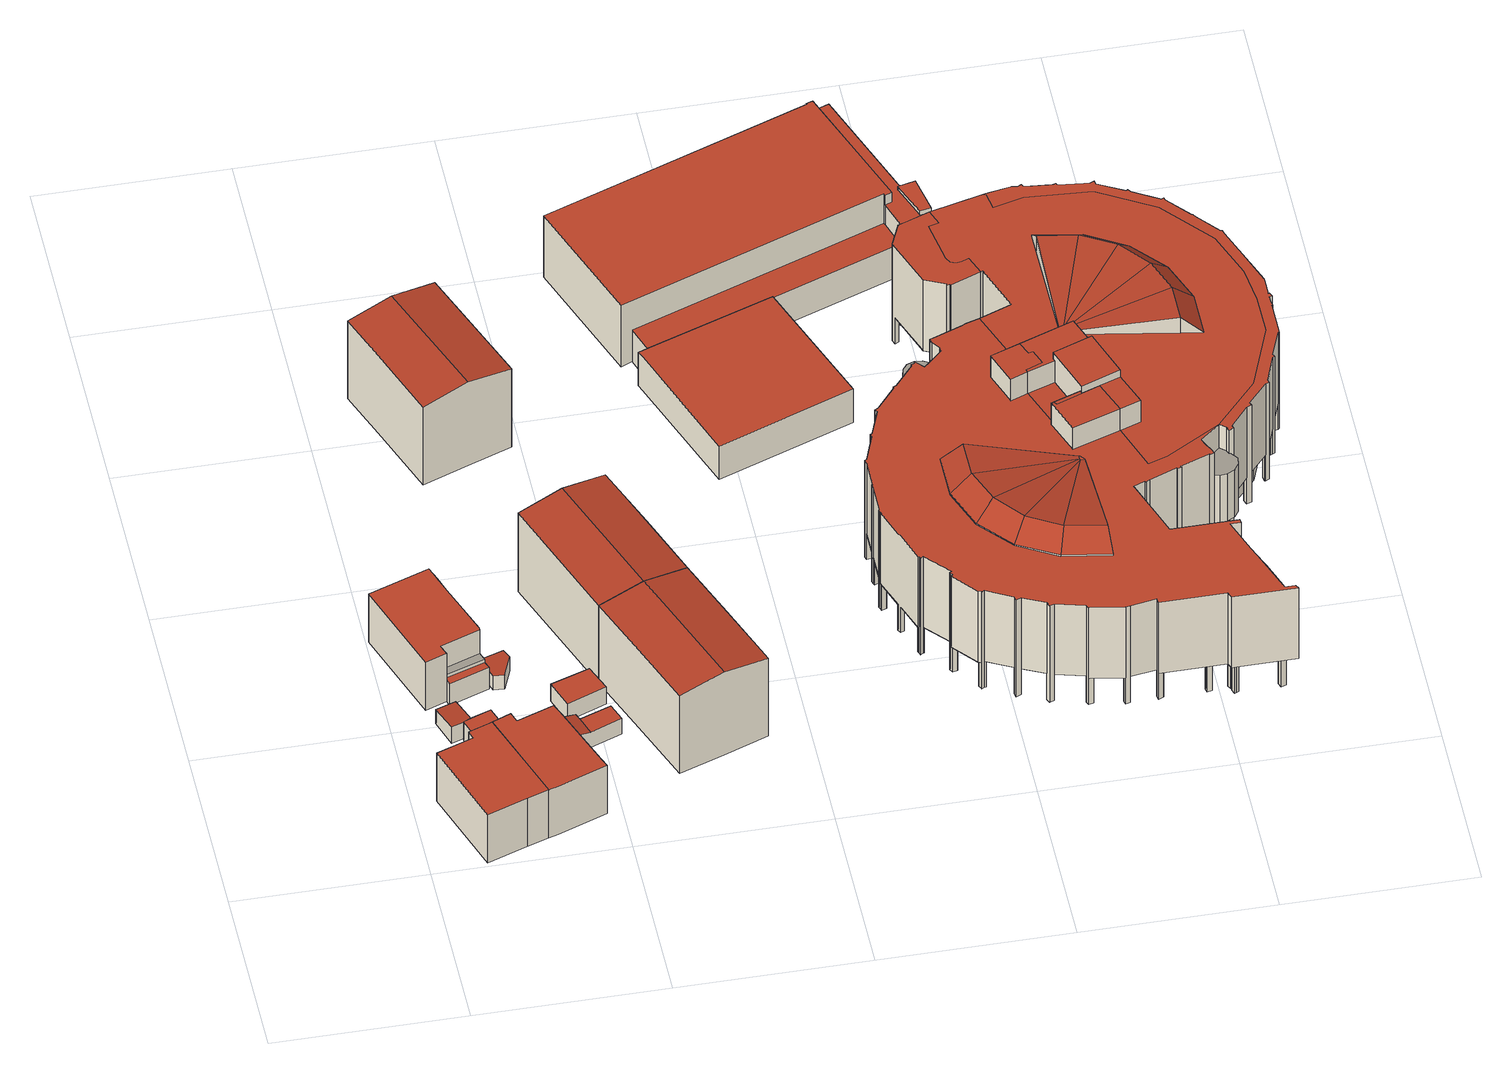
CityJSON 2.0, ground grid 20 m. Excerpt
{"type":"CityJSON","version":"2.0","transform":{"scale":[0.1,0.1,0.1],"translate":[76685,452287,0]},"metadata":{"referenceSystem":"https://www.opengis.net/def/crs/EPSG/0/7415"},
"CityObjects":{
"building1":{"type":"Building","attributes":{"Volume":461.56,"Dakoppervlakte":70.93,"Muuroppervlakte":232.12,"Vloeroppervlakte":70.93,"hoogte_Z_max_in_m_NAP":7.38,"GEB_DOEL":"woonfunctie","dateOfConstruction":"1925-01-01","measuredHeight":6.51},"geometry":[{"type":"Solid","lod":"2","boundaries":[[[[0,1,2,3,4,5,6,7]],[[8,9,10,11,12,13,14,15]],[[2,1,14,13]],[[1,0,15,14]],[[7,6,9,8]],[[11,10,9,6,5,4]],[[4,3,12,11]],[[2,13,12,3]],[[0,7,8,15]]]],"semantics":{"surfaces":[{"type":"GroundSurface"},{"type":"RoofSurface"},{"type":"WallSurface"}],"values":[[0,1,2,2,2,2,2,2,2]]}}]},
"building2":{"type":"Building","attributes":{"Volume":14.2,"Dakoppervlakte":6.91,"Muuroppervlakte":22,"Vloeroppervlakte":6.88,"hoogte_Z_max_in_m_NAP":3.11,"GEB_DOEL":"onbekend","dateOfConstruction":"1928-01-01","measuredHeight":2.21},"geometry":[{"type":"Solid","lod":"2","boundaries":[[[[16,17,18,19]],[[20,21,22,23]],[[21,20,16,19]],[[19,18,22,21]],[[17,23,22,18]],[[23,17,16,20]]]],"semantics":{"surfaces":[{"type":"GroundSurface"},{"type":"RoofSurface"},{"type":"WallSurface"}],"values":[[0,1,2,2,2,2]]}}]},
"building3":{"type":"Building","attributes":{"Volume":473.69,"Dakoppervlakte":73.29,"Muuroppervlakte":233.74,"Vloeroppervlakte":77.34,"hoogte_Z_max_in_m_NAP":7.39,"GEB_DOEL":"woonfunctie","dateOfConstruction":"1928-01-01","measuredHeight":6.47},"geometry":[{"type":"Solid","lod":"2","boundaries":[[[[24,25,26,27,28,29,30,31,32,33,34]],[[35,36,37,38]],[[39,40,41,42,43,44,45,46,47]],[[48,49,50,51,52]],[[28,47,46,29]],[[27,26,52,40,39]],[[43,42,36,33,32]],[[45,44,43,32,31,30]],[[46,45,30,29]],[[34,33,36,35,50]],[[24,49,48,25]],[[49,24,34,50]],[[35,38,51,50]],[[37,41,40,52,51,38]],[[36,42,41,37]],[[25,48,52,26]],[[47,28,27,39]]]],"semantics":{"surfaces":[{"type":"GroundSurface"},{"type":"OuterFloorSurface"},{"type":"RoofSurface"},{"type":"WallSurface"}],"values":[[0,1,2,2,3,3,3,3,3,3,3,3,3,3,3,3,3]]}}]},
"building4":{"type":"Building","attributes":{"Volume":489.33,"Dakoppervlakte":78.97,"Muuroppervlakte":255.09,"Vloeroppervlakte":86.92,"hoogte_Z_max_in_m_NAP":7.38,"GEB_DOEL":"woonfunctie","dateOfConstruction":"1925-01-01","measuredHeight":6.51},"geometry":[{"type":"Solid","lod":"2","boundaries":[[[[53,54,55,56,57,58,59,60,7,6,5,61,62,63,64]],[[65,66,67,68,69,70,71,72,73]],[[74,75,76,77,78,79,80,9,8]],[[81,82,83,84,85]],[[58,76,75,59]],[[57,77,76,58]],[[77,57,56,73,78]],[[75,74,8,7,60,59]],[[81,62,61,82]],[[84,83,53,64]],[[55,65,73,56]],[[65,55,54,66]],[[54,53,83,67,66]],[[68,82,61,5,69]],[[70,69,5,6]],[[68,67,83,82]],[[72,79,78,73]],[[79,72,71,80]],[[70,9,80,71]],[[9,70,6,7,8]],[[64,63,62,81,85,84]]]],"semantics":{"surfaces":[{"type":"GroundSurface"},{"type":"OuterFloorSurface"},{"type":"RoofSurface"},{"type":"WallSurface"}],"values":[[0,1,2,2,3,3,3,3,3,3,3,3,3,3,3,3,3,3,3,3,3]]}}]},
"building5":{"type":"Building","attributes":{"Volume":11.87,"Dakoppervlakte":6.16,"Muuroppervlakte":19,"Vloeroppervlakte":6.15,"hoogte_Z_max_in_m_NAP":3.19,"GEB_DOEL":"onbekend","dateOfConstruction":"1957-01-01","measuredHeight":1.97},"geometry":[{"type":"Solid","lod":"2","boundaries":[[[[86,87,88,89,90]],[[91,92,93,94,95]],[[92,91,87,86]],[[86,90,93,92]],[[90,89,94,93]],[[94,89,88,95]],[[95,88,87,91]]]],"semantics":{"surfaces":[{"type":"GroundSurface"},{"type":"RoofSurface"},{"type":"WallSurface"}],"values":[[0,1,2,2,2,2,2]]}}]},
"building6":{"type":"Building","attributes":{"Volume":36.94,"Dakoppervlakte":16.91,"Muuroppervlakte":41.95,"Vloeroppervlakte":16.71,"hoogte_Z_max_in_m_NAP":3.46,"GEB_DOEL":"onbekend","dateOfConstruction":"1957-01-01","measuredHeight":2.45},"geometry":[{"type":"Solid","lod":"2","boundaries":[[[[96,97,98,99,100,101,102,103,104]],[[105,106,107,108,109]],[[110,111,109,108]],[[112,113,106,105]],[[104,103,113,112]],[[112,105,109,111,98,97,96,104]],[[110,99,98,111]],[[99,110,108,107,101,100]],[[107,106,102,101]],[[102,106,113,103]]]],"semantics":{"surfaces":[{"type":"GroundSurface"},{"type":"RoofSurface"},{"type":"WallSurface"}],"values":[[0,1,1,1,2,2,2,2,2,2]]}}]},
"building7":{"type":"Building","attributes":{"Volume":31.13,"Dakoppervlakte":13.6,"Muuroppervlakte":34.28,"Vloeroppervlakte":13.6,"hoogte_Z_max_in_m_NAP":3.4,"GEB_DOEL":"onbekend","dateOfConstruction":"2013-01-01","measuredHeight":2.29},"geometry":[{"type":"Solid","lod":"2","boundaries":[[[[114,115,116,117]],[[118,119,120,121]],[[114,117,119,118]],[[117,116,120,119]],[[115,121,120,116]],[[114,118,121,115]]]],"semantics":{"surfaces":[{"type":"GroundSurface"},{"type":"RoofSurface"},{"type":"WallSurface"}],"values":[[0,1,2,2,2,2]]}}]},
"building8":{"type":"Building","attributes":{"Volume":1548.86,"Dakoppervlakte":142.77,"Muuroppervlakte":518.59,"Vloeroppervlakte":141.23,"hoogte_Z_max_in_m_NAP":12.19,"GEB_DOEL":"woonfunctie","dateOfConstruction":"1957-01-01","measuredHeight":11.34},"geometry":[{"type":"Solid","lod":"2","boundaries":[[[[122,123,124,125,126,127,128,129]],[[130,131,132,133]],[[134,133,132,135,136,137]],[[126,134,137,136,135,129,128,127]],[[131,130,124,123]],[[122,132,131,123]],[[130,133,134,126,125,124]],[[122,129,135,132]]]],"semantics":{"surfaces":[{"type":"GroundSurface"},{"type":"RoofSurface"},{"type":"WallSurface"}],"values":[[0,1,1,2,2,2,2,2]]}}]},
"building9":{"type":"Building","attributes":{"Volume":1653.53,"Dakoppervlakte":152.35,"Muuroppervlakte":539.13,"Vloeroppervlakte":150.71,"hoogte_Z_max_in_m_NAP":12.19,"GEB_DOEL":"woonfunctie","dateOfConstruction":"1957-01-01","measuredHeight":11.34},"geometry":[{"type":"Solid","lod":"2","boundaries":[[[[138,139,140,141,142,143,144]],[[145,146,147,148,149]],[[150,151,145,149]],[[148,147,146,141,140,139]],[[144,143,151,150]],[[142,145,151,143]],[[148,139,138,144,150,149]],[[146,145,142,141]]]],"semantics":{"surfaces":[{"type":"GroundSurface"},{"type":"RoofSurface"},{"type":"WallSurface"}],"values":[[0,1,1,2,2,2,2,2]]}}]},
"building10":{"type":"Building","attributes":{"Volume":1624.55,"Dakoppervlakte":150.02,"Muuroppervlakte":532.85,"Vloeroppervlakte":148.4,"hoogte_Z_max_in_m_NAP":12.19,"GEB_DOEL":"woonfunctie","dateOfConstruction":"1957-01-01","measuredHeight":11.32},"geometry":[{"type":"Solid","lod":"2","boundaries":[[[[152,153,154,155,156,157,158,159]],[[160,161,145,151,162]],[[161,163,164,146,145]],[[163,161,160,157,156,155]],[[153,152,159,151,145,146]],[[146,164,163,155,154,153]],[[157,160,162,151,159,158]]]],"semantics":{"surfaces":[{"type":"GroundSurface"},{"type":"RoofSurface"},{"type":"WallSurface"}],"values":[[0,1,1,2,2,2,2]]}}]},
"building11":{"type":"Building","attributes":{"Volume":25990.48,"Dakoppervlakte":2625.13,"Muuroppervlakte":4224.08,"Vloeroppervlakte":1630.86,"hoogte_Z_max_in_m_NAP":17.77,"GEB_DOEL":"gezondheidszorgfunctie","dateOfConstruction":"2002-01-01","measuredHeight":16.89},"geometry":[{"type":"MultiSurface","lod":"2","boundaries":[[[165,166,167,168,169,170,171,172,173,174,175,176,177,178,179,180,181,182,183,184,185,186,187,188,189,190,191,192,193,194,195,196,197,198,199,200,201,202,203,204,205,206,207,208,209,210,211,212,213,214,215,216,217,218]],[[219,220,221,222]],[[223,224,225,226,227,228]],[[229,230,231,232,233,234]],[[235,236,237,238,239]],[[240,241,242,243]],[[244,245,246,247,248,249,250]],[[251,252,253,254]],[[255,256,257,258,259]],[[260,261,262,263,264,265]],[[266,267,268,269]],[[270,271,272,273,274,275,276]],[[277,278,279,280,281,282]],[[283,284,285,286,287,288,289,290,291,292,293,294,295,296,297,298,299,300]],[[301,302,303,304,305,306]],[[307,308,309,310,311]],[[312,313,314,315,316,317]],[[318,319,320,321,322]],[[323,324,325,326]],[[327,328,329,330]],[[331,332,333,334,335]],[[336,337,338,339,340]],[[341,342,343,344,345,346]],[[347,348,349,350]],[[351,352,353,354]],[[355,356,357,358,359,360]],[[361,362,363,364,365,366]],[[367,368,369,370,371]],[[372,373,374,375,376,377]],[[378,379,380,381]],[[382,383,384,385,386,387]],[[388,389,390,391,392,393]],[[394,395,396,397,398,399]],[[400,401,402,403,404]],[[405,406,407,408,409,410]],[[411,412,413,414,415,416]],[[417,418,419,420,421,422]],[[423,424,425,426,427,428]],[[429,430,431,432,433]],[[434,435,436,437,438,439]],[[440,441,442,443,444]],[[445,446,447,448,449,450]],[[451,452,453,454,455]],[[456,457,458,459,460]],[[461,462,463,464,465,466]],[[467,468,469,470,471,472]],[[473,474,475,476,477,478]],[[479,480,481,482,483]],[[484,485,486,487,488,489]],[[490,491,492,493,494]],[[495,496,497,498]],[[499,500,501,502,503,504]],[[505,506,507,508]],[[509,510,511,512,513,514]],[[515,516,517,518,519]],[[520,521,522,523,524,525]],[[526,527,528,529,530,531,532,533,534,535,536,537,538,539,540,541,542,543,544,545,546,547,548,549,550,551,552,553,554,555,556,557,558,559,560,561,562,563]],[[564,529,528,565,566,567,568,569,570,571,572,573,574,575,576,577,578,579,580,581,582,583,584,585,586,587,588,589,590,591,592,593,594,544,543,595,596,540,539,597,535,534,598,599,532,531]],[[600,601,602,603,604,605,606,607,608,609,610,611,612,613,614,615,616,617,618,619,620,621,622,623,624,625,626,627,628,629,630,631,632,633,634,635,636,637,638,639,640,641,642,643,644,645,646,647,648,649,650,651,652,653,654,655,656,657,658,659,660,661,662,663,664,665,666,667,668,669,670,671,672,673,674,675,676,677,678,679,680,681,682,683,684,685,686,687,688,689,690,691,692,693,694,695,696,697,698,699,700,701,702,703,704,705,706,707,708,709,710,711,712,713,714,715,716,717,718,719,720,721,722,723,724,725,726,727,728,561,560,729,730,557,556,731,732,554,553,733,734,550,735,736,737,738,739,740,741,742,743,744,745,746,747,748,749,750,751,752,753,754]],[[729,560,559,558,557,730]],[[555,554,732,731,556]],[[705,704,755,756]],[[699,757,695,694,758,759,760,761,762,701,700]],[[620,619,763,616,615,764,765,612,611,766,767,768,623,622,769]],[[736,735,770,771,738,737]],[[772,742,741,740,739,773]],[[739,738,771,770,735,550,549,774,775,546,545,776,777,743,742,772,773]],[[546,775,774,549,548,547]],[[550,734,733,553,552,551]],[[570,569,778,779,567,566,780,781,526,563,782,726,725,783,784,723,722,785,720,719,786,717,716,787,788,713,712,789,790,791,792,793,574,573,794]],[[561,728,727,726,782,563,562]],[[721,720,785,722]],[[724,723,784,783,725]],[[714,713,788,787,716,715]],[[718,717,786,719]],[[795,796,797,798,799,800,801,802,803,804,805,806,807,808,809,810,811,812,813,814,815,816,817,818,819,820]],[[821,822,823,824,825,826,827,828,829,830,831,832,833]],[[834,835,836,837,838,839,840,841,842,843,844,845,846,847]],[[848,849,850,851,852,853,854,855,856,857,858,859,860,861,862,863,864,865,866,867,868,869,870,871,872,873,874,875,876,877,878,879,880,881,882,883,884,885,886,887,888,889,890,891,892,893,894,895,896,897,898,899,900,901,902,903,904,905,906,907,908,909,910,911,912,913,914,915,916,917,918,919,920,921,922,923,924,925,926,927,928,929,930,931,932,933,934,935,936,937,938,939,940,941,942,943,944,945,946,947,948,949,950,951],[952,953,954,955,956,957,958,959,960,961,962,963]],[[964,965,966,967]],[[968,969,970,971]],[[972,973,974,967]],[[967,966,975,972]],[[976,977,978,971]],[[979,980,969,968,974,973]],[[971,970,981,976]],[[978,977,965,964]],[[971,978,968]],[[967,974,964]],[[968,978,964,974]],[[982,983,984,985,986,987,988,989,990,991,992,993,994,995,996,917,997,998,999,1000,1001,1002,1003,1004,1005,1006,1007,1008,1009,1010,1011,1012,1013,1014,1015,1016,1017,1018,1019,1020,1021,1022,1023,1024,1025,1026,1027,1028,1029,1030,1031,1032,1033,1034,1035,1036,1037,1038,1039,1040,1041,1042,1043,1044,1045]],[[1046,1047,1048,1049,1050,1051]],[[1052,1053,1054,1055,1056,1057]],[[1058,1059,1060,1061]],[[1062,1063,1064,1065,1066,1067,1068,1069]],[[1070,1071,1072,1073,1074,1075,1076,1077,1078,1079,1080]],[[1081,1082,1083,1084,1085,1086,1087,1088,1089,1090,1091,1092,1093,1094,1095,1096,1097,1098,1099,1100,1101]],[[1102,1103,1104,1105,1106,1107]],[[1108,1109,1110,1111]],[[1112,1111,1110,1113]],[[1114,1112,1113,1115,1116,1117]],[[1118,1119,1120,1121]],[[1119,1118,1122,1123]],[[1113,1124,1122,1115]],[[1110,1124,1113]],[[1109,1125,1124,1110]],[[1118,1115,1122]],[[1123,1122,1124,1125]],[[1116,1115,1118,1121]],[[1126,1127,1128,1129]],[[1130,1131,1132,1133,1134,1135]],[[1136,1137,1138,1139,1135,1134,1133,1132]],[[1140,1141,1142,1143,1144,1145,1146,1147,1148,1149]],[[1143,1150,1151,1148,1147,1146,1145,1144]],[[1086,1085,1152,1153,928,927,1154,1155,1156,1157,920,919,918,917,996,995,994,993,992,991,990,989,988,987,986,985,1093,1092,1091,1090,1089,1088,1087],[1158,1159,1160,1161,1162,1163,1164,1165,1166,1167,1168,1169]],[[924,923,1170,1171]],[[1172,1173,1174,1175,1176,1177,1178,1179,1180,1181,1182,1183,1184,1185,1186,1187,1188,1189,1190,1191,1192,1193,1194,1195,583,582,1196,1197,579,578,1198,1199,1200,1201,1202,1203,1204,1205,1206,1207,1208,1209,1210,1211,1212,1213,1214,1215,1216,1217,1218,1219,1220,1221,1222,1223,1224,1225,1226,1227,1228,1229,1230,1231,1232,1233,1234,1235,1236,1237,1238,1239,1240,1241,1242,1243,1244,1245,1246,1247,1248,1249,1250,1251,1252,1253,1254,1255,1256,1257,1258,1259,1260,1261,1262,1263,1264,1265,1266,1267,1268]],[[657,656,860,859]],[[374,373,861,860,656]],[[373,372,652,862,861]],[[862,652,651,863]],[[367,864,863,651,368]],[[367,371,648,865,864]],[[865,648,647,866]],[[866,647,646,867]],[[867,646,645,868]],[[869,868,645,365,364]],[[364,363,641,870,869]],[[870,641,640,871]],[[872,871,640,506,505]],[[873,872,505,508,638]],[[638,637,874,873]],[[875,874,637,351,354]],[[354,353,635,876,875]],[[876,635,634,877]],[[878,877,634,347,350,631]],[[878,631,630,629,880,879]],[[240,243,626,881,880,629]],[[881,626,625,882]],[[266,269,768,883,882,625]],[[883,768,767,884]],[[884,767,766,885]],[[610,886,885,766,611]],[[886,610,609,887]],[[887,609,608,888]],[[889,888,608,331,335,604]],[[746,745,896,895]],[[896,745,744,897]],[[544,901,900,776,545]],[[544,594,902,901]],[[903,902,594,516,515]],[[904,903,515,519]],[[519,591,904]],[[591,590,905,904]],[[906,905,590,511,510]],[[510,509,907,906]],[[908,907,509,514,587]],[[908,587,586,585,910,909]],[[911,910,585,271,270]],[[912,911,270,276]],[[846,913,912,276,275,1194,847]],[[711,710,929,928]],[[929,710,307]],[[307,311,930,929]],[[930,311,310,707,931]],[[707,706,932,931]],[[932,706,285]],[[760,759,939,938,827]],[[303,302,940,939,759]],[[302,301,692,941,940]],[[941,692,691,942]],[[418,417,943,942,691]],[[417,422,687,944,943]],[[944,687,686,945]],[[411,416,946,945,686]],[[416,415,682,947,946]],[[947,682,681,948]],[[407,406,949,948,681]],[[406,405,677,950,949]],[[950,677,676,951]],[[401,400,848,951,676]],[[400,404,673,849,848]],[[849,673,672,850]],[[851,850,672,388,393]],[[393,392,668,852,851]],[[852,668,667,853]],[[382,387,854,853,667]],[[855,854,387,386,663]],[[855,663,662,856]],[[823,299,298,824]],[[824,298,297,825]],[[825,297,296,826]],[[296,295,760,827,826]],[[284,283,821,833]],[[821,283,300,822]],[[822,300,299,823]],[[832,933,932,285,284,833]],[[933,832,831,934]],[[934,831,830,935]],[[935,830,829,936]],[[828,937,936,829]],[[827,938,937,828]],[[960,959,966,965]],[[969,953,952,970]],[[972,957,956,973]],[[975,966,959,958]],[[975,958,957,972]],[[976,962,961,977]],[[956,955,979,973]],[[979,955,954,980]],[[969,980,954,953]],[[981,970,952,963]],[[976,981,963,962]],[[977,961,960,965]],[[1194,1193,834,847]],[[1193,1192,835,834]],[[1192,1191,836,835]],[[836,1191,1190,837]],[[837,1190,1189,838]],[[839,838,1189,1188]],[[839,1188,312,317,999,998,840]],[[1000,999,317,316,1184]],[[1000,1184,1183,1001]],[[1002,1001,1183,340,339]],[[1003,1002,339,338,1180]],[[1003,1180,1179,1004]],[[1005,1004,1179,345,344]],[[1006,1005,344,343,1175]],[[1006,1175,1174,1007]],[[1008,1007,1174,355,360]],[[360,359,1267,1009,1008]],[[1266,1010,1009,1267]],[[1011,1010,1266,398,397]],[[397,396,1262,1012,1011]],[[1012,1262,1261,1013]],[[1013,1261,1260,1014]],[[1015,1014,1260,423,428]],[[1016,1015,428,427,1256]],[[1016,1256,1255,1017]],[[1018,1017,1255,435,434]],[[439,1019,1018,434]],[[1020,1019,439,438,1252]],[[1020,1252,1251,1021]],[[455,1021,1251]],[[455,454,1247,1022,1021]],[[1022,1247,1246,1023]],[[479,483,1025,1024,1023,1246,1245]],[[1026,1025,483,482,1242]],[[1026,1242,1241,1027]],[[1028,1027,1241,501,500]],[[500,499,1237,1029,1028]],[[1029,1237,1236,1030]],[[1031,1030,1236,474,473]],[[473,478,1232,1032,1031]],[[1032,1232,1231,1033]],[[462,461,1034,1033,1231]],[[1035,1034,461,466,1227]],[[1035,1227,1226,1036]],[[1037,1036,1226,457,456]],[[456,460,1038,1037]],[[1038,460,1223,1222,1039]],[[1039,1222,1221,1040]],[[445,450,1041,1040,1221]],[[1042,1041,450,449,1217]],[[1042,1217,1216,1043]],[[441,440,1044,1043,1216]],[[440,444,1045,1044]],[[1045,444,1213]],[[1152,1085,802,177,176]],[[1152,176,175,1153]],[[928,1153,175,174,711]],[[1050,1210,204,203,1051]],[[202,1046,1051,203]],[[1057,193,192,1052]],[[187,186,1054,1053]],[[1068,1067,1074,198,197]],[[196,1069,1068,197]],[[196,195,1062,1069]],[[1063,1062,195,194]],[[1072,200,199,1073]],[[199,198,1074,1073]],[[186,185,820,1078,1077,1054]],[[803,802,1085,1084]],[[1095,819,818,1096]],[[1097,1096,818,520,525]],[[525,524,814,1098,1097]],[[813,1099,1098,814]],[[1101,809,808,1081]],[[1082,1081,808,231,230]],[[230,229,804,1083,1082]],[[1084,1083,804,803]],[[1065,1076,1075,1066]],[[1067,1066,1075,1074]],[[1071,1060,1059,201,200,1072]],[[1060,1071,1070,1061]],[[194,193,1057,1056,1064,1063]],[[1056,1055,1076,1065,1064]],[[1076,1055,1054,1077]],[[1107,191,190,189,1103,1102]],[[1104,1103,189,188]],[[1104,188,187,1053,1105]],[[192,191,1107,1106,1052]],[[1052,1106,1105,1053]],[[1059,1058,1047,1046,202,201]],[[1079,1049,1048,1080]],[[1061,1070,1080,1048,1047,1058]],[[1050,1049,1079,1078,1093,985]],[[1108,1111,1165,1164]],[[1109,1108,1164,1163]],[[1166,1165,1111,1112]],[[1169,1168,1117,1116]],[[1167,1114,1117,1168]],[[1114,1167,1166,1112]],[[1119,1160,1159,1120]],[[1121,1120,1159,1158]],[[1119,1123,1161,1160]],[[1109,1163,1162,1125]],[[1123,1125,1162,1161]],[[1116,1121,1158,1169]],[[1128,1127,1138,1137]],[[1129,1141,1140,1126]],[[1128,1137,1156,1155,1141,1129]],[[1132,920,1157,1136]],[[1137,1136,1157,1156]],[[1135,1139,1170,923]],[[1171,1149,1148,924]],[[1141,1155,1154,1142]],[[1143,1142,1154,927]],[[1138,1127,1126,1140,1149,1171,1170,1139]],[[841,997,917,842]],[[997,841,840,998]],[[913,846,845,914]],[[915,844,843,916]],[[916,843,842,917]],[[923,922,1130,1135]],[[1130,922,921,1131]],[[1132,1131,921,920]],[[1150,1143,927,926]],[[1150,926,925,1151]],[[1148,1151,925,924]],[[543,542,468,467]],[[542,541,469,468]],[[470,469,541,540]],[[539,538,489,488]],[[538,537,484,489]],[[485,484,537,536]],[[535,486,485,536]],[[534,533,493,492]],[[533,532,494,493]],[[531,530,498,497]],[[495,498,530,529]],[[528,527,246,245]],[[527,526,247,246]],[[166,165,576,575]],[[575,574,167,166]],[[573,572,430,429]],[[572,571,431,430]],[[571,570,432,431]],[[569,568,235,239]],[[568,567,236,235]],[[566,565,244,250]],[[528,245,244,565]],[[564,496,495,529]],[[531,497,496,564]],[[599,490,494,532]],[[599,598,491,490]],[[534,492,491,598]],[[597,487,486,535]],[[539,488,487,597]],[[540,596,471,470]],[[595,472,471,596]],[[543,467,472,595]],[[517,516,594,593]],[[592,518,517,593]],[[592,591,519,518]],[[590,589,512,511]],[[588,513,512,589]],[[587,514,513,588]],[[272,271,585,584]],[[583,273,272,584]],[[581,226,225,582]],[[581,580,227,226]],[[579,228,227,580]],[[217,578,577,218]],[[218,577,576,165]],[[1198,216,215,1199]],[[1198,578,217,216]],[[228,579,1197,223]],[[223,1197,1196,224]],[[1196,582,225,224]],[[583,1195,274,273]],[[1195,1194,275,274]],[[1188,1187,313,312]],[[1187,1186,314,313]],[[1185,315,314,1186]],[[1184,316,315,1185]],[[336,340,1183,1182]],[[1182,1181,337,336]],[[1180,338,337,1181]],[[1179,1178,346,345]],[[1178,1177,341,346]],[[1176,342,341,1177]],[[1175,343,342,1176]],[[1174,1173,356,355]],[[357,356,1173,1172]],[[1268,358,357,1172]],[[358,1268,1267,359]],[[1266,1265,399,398]],[[1265,1264,394,399]],[[1263,395,394,1264]],[[396,395,1263,1262]],[[1260,1259,424,423]],[[1259,1258,425,424]],[[1257,426,425,1258]],[[1256,427,426,1257]],[[1255,1254,436,435]],[[437,436,1254,1253]],[[438,437,1253,1252]],[[1251,1250,451,455]],[[1250,1249,452,451]],[[1248,453,452,1249]],[[453,1248,1247,454]],[[1245,1244,480,479]],[[481,480,1244,1243]],[[482,481,1243,1242]],[[502,501,1241,1240]],[[1240,1239,503,502]],[[1239,1238,504,503]],[[504,1238,1237,499]],[[475,474,1236,1235]],[[1235,1234,476,475]],[[1234,1233,477,476]],[[1232,478,477,1233]],[[1231,1230,463,462]],[[1230,1229,464,463]],[[1229,1228,465,464]],[[466,465,1228,1227]],[[1226,1225,458,457]],[[1225,1224,459,458]],[[1223,460,459,1224]],[[1221,1220,446,445]],[[1220,1219,447,446]],[[1219,1218,448,447]],[[1217,449,448,1218]],[[1216,1215,442,441]],[[1215,1214,443,442]],[[1213,444,443,1214]],[[1210,1209,205,204]],[[206,205,1209,1208]],[[207,206,1208,1207]],[[1207,1206,208,207]],[[1206,1205,209,208]],[[1205,1204,210,209]],[[1204,1203,211,210]],[[1203,1202,212,211]],[[1201,213,212,1202]],[[1201,1200,214,213]],[[214,1200,1199,215]],[[706,705,286,285]],[[290,289,704,703]],[[703,702,291,290]],[[702,701,292,291]],[[282,281,699,698]],[[698,697,277,282]],[[697,696,278,277]],[[695,279,278,696]],[[694,693,306,305]],[[692,301,306,693]],[[691,690,419,418]],[[420,419,690,689]],[[689,688,421,420]],[[422,421,688,687]],[[685,412,411,686]],[[685,684,413,412]],[[684,683,414,413]],[[682,415,414,683]],[[681,680,408,407]],[[680,679,409,408]],[[679,678,410,409]],[[677,405,410,678]],[[675,402,401,676]],[[675,674,403,402]],[[674,673,404,403]],[[671,389,388,672]],[[390,389,671,670]],[[670,669,391,390]],[[668,392,391,669]],[[666,383,382,667]],[[666,665,384,383]],[[665,664,385,384]],[[663,386,385,664]],[[660,379,378,661]],[[660,659,380,379]],[[659,658,381,380]],[[375,374,656,655]],[[376,375,655,654]],[[654,653,377,376]],[[653,652,372,377]],[[650,369,368,651]],[[650,649,370,369]],[[649,648,371,370]],[[366,365,645,644]],[[643,361,366,644]],[[643,642,362,361]],[[642,641,363,362]],[[639,507,506,640]],[[507,639,638,508]],[[636,352,351,637]],[[636,635,353,352]],[[633,348,347,634]],[[633,632,349,348]],[[350,349,632,631]],[[629,628,241,240]],[[627,242,241,628]],[[243,242,627,626]],[[624,267,266,625]],[[624,623,268,267]],[[251,254,622,621]],[[621,620,252,251]],[[255,259,619,618]],[[618,617,256,255]],[[617,616,257,256]],[[614,263,262,615]],[[264,263,614,613]],[[613,612,265,264]],[[608,607,332,331]],[[607,606,333,332]],[[334,333,606,605]],[[603,602,330,329]],[[602,601,327,330]],[[600,328,327,601]],[[754,753,324,323]],[[325,324,753,752]],[[751,326,325,752]],[[750,749,319,318]],[[320,319,749,748]],[[747,321,320,748]],[[322,321,747,746]],[[711,174,173,712]],[[710,709,308,307]],[[709,708,309,308]],[[707,310,309,708]],[[705,756,287,286]],[[756,755,288,287]],[[289,288,755,704]],[[295,294,761,760]],[[758,304,303,759]],[[694,305,304,758]],[[757,280,279,695]],[[699,281,280,757]],[[701,762,293,292]],[[761,294,293,762]],[[612,765,260,265]],[[765,764,261,260]],[[262,261,764,615]],[[616,763,258,257]],[[259,258,763,619]],[[620,769,253,252]],[[254,253,769,622]],[[623,768,269,268]],[[790,789,172,171]],[[712,173,172,789]],[[526,781,248,247]],[[780,249,248,781]],[[566,250,249,780]],[[237,236,567,779]],[[778,238,237,779]],[[569,239,238,778]],[[433,432,570,794]],[[429,433,794,573]],[[574,793,168,167]],[[793,792,169,168]],[[792,791,170,169]],[[790,171,170,791]],[[662,661,378,381,658,657,859,858,857,856]],[[335,334,605,604]],[[797,796,183,182]],[[796,795,184,183]],[[185,184,795,820]],[[817,521,520,818]],[[522,521,817,816]],[[816,815,523,522]],[[815,814,524,523]],[[812,219,222,813]],[[220,219,812,811]],[[811,810,221,220]],[[232,231,808,807]],[[806,233,232,807]],[[233,806,805,234]],[[805,804,229,234]],[[802,801,178,177]],[[801,800,179,178]],[[800,799,180,179]],[[181,180,799,798]],[[797,182,181,798]],[[1099,813,222,221,810,809,1101,1100]],[[914,845,844,915]],[[1212,983,982,1045,1213]],[[1211,984,983,1212]],[[1210,985,984,1211]],[[746,895,894,893,892,891,890,889,604,603,329,328,600,754,323,326,751,750,318,322]],[[900,899,897,744,743,777,776]],[[1095,1094,1093,1078,820,819]]],"semantics":{"surfaces":[{"type":"GroundSurface"},{"type":"OuterCeilingSurface"},{"type":"OuterFloorSurface"},{"type":"RoofSurface"},{"type":"WallSurface"}],"values":[0,0,0,0,0,0,0,0,0,0,0,0,0,0,0,0,0,0,0,0,0,0,0,0,0,0,0,0,0,0,0,0,0,0,0,0,0,0,0,0,0,0,0,0,0,0,0,0,0,0,0,0,0,0,0,0,1,1,1,1,1,1,1,1,1,1,1,1,1,1,1,1,1,1,1,1,2,2,3,3,3,3,3,3,3,3,3,3,3,3,3,3,3,3,3,3,3,3,3,3,3,3,3,3,3,3,3,3,3,3,3,3,3,3,3,3,1,4,4,4,4,4,4,4,4,4,4,4,4,4,4,4,4,4,4,4,4,4,4,4,4,4,4,4,4,4,4,4,4,4,4,4,4,4,4,4,4,4,4,4,4,4,4,4,4,4,4,4,4,4,4,4,4,4,4,4,4,4,4,4,4,4,4,4,4,4,4,4,4,4,4,4,4,4,4,4,4,4,4,4,4,4,4,4,4,4,4,4,4,4,4,4,4,4,4,4,4,4,4,4,4,4,4,4,4,4,4,4,4,4,4,4,4,4,4,4,4,4,4,4,4,4,4,4,4,4,4,4,4,4,4,4,4,4,4,4,4,4,4,4,4,4,4,4,4,4,4,4,4,4,4,4,4,4,4,4,4,4,4,4,4,4,4,4,4,4,4,4,4,4,4,4,4,4,4,4,4,4,4,4,4,4,4,4,4,4,4,4,4,4,4,4,4,4,4,4,4,4,4,4,4,4,4,4,4,4,4,4,4,4,4,4,4,4,4,4,4,4,4,4,4,4,4,4,4,4,4,4,4,4,4,4,4,4,4,4,4,4,4,4,4,4,4,4,4,4,4,4,4,4,4,4,4,4,4,4,4,4,4,4,4,4,4,4,4,4,4,4,4,4,4,4,4,4,4,4,4,4,4,4,4,4,4,4,4,4,4,4,4,4,4,4,4,4,4,4,4,4,4,4,4,4,4,4,4,4,4,4,4,4,4,4,4,4,4,4,4,4,4,4,4,4,4,4,4,4,4,4,4,4,4,4,4,4,4,4,4,4,4,4,4,4,4,4,4,4,4,4,4,4,4,4,4,4,4,4,4,4,4,4,4,4,4,4,4,4,4,4,4,4,4,4,4,4,4,4,4,4,4,4,4,4,4,4,4,4,4,4,4,4,4,4,4,4,4,4,4,4,4,4,4,4,4,4,4,4,4,4,4,4,4,4,4,4,4,4,4,4,4,4,4,4,4,4,4,4,4,4,4,4,4,4,4,4,4,4,4,4,4,4,4,4,4,4,4,4,4,4,4,4,4,4,4,4,4,4,4,4,4,4,4,4,4,4,4,4,4,4,4,4,4,4,4,4,4,4,4,4,4,4,4,4,4]}}]}
},
"vertices":[
[99,19,9],[57,4,9],[25,98,9],[64,112,9],[61,121,9],[83,129,9],[86,130,9],[122,27,9],[122,27,74],[86,130,74],[83,129,74],[61,121,74],[64,112,74],[25,98,74],[57,4,74],[99,19,74],
[55,174,9],[45,204,9],[66,211,9],[76,181,9],[55,174,31],[76,181,31],[66,211,28],[45,204,28],
[105,241,9],[63,226,9],[61,232,9],[39,224,9],[3,328,9],[67,351,9],[72,336,9],[78,318,9],[99,261,9],[99,258,9],[102,249,9],[102,249,42],[99,258,42],[57,243,42],[61,235,42],[39,224,74],[61,232,74],[57,243,74],[99,258,74],[99,261,74],[78,318,74],[72,336,74],[67,351,74],[3,328,74],[63,226,38],[105,241,38],[102,249,38],[61,235,38],[61,232,38],
[109,149,9],[112,141,9],[145,153,9],[149,141,9],[154,129,9],[180,59,9],[184,49,9],[132,30,9],[80,138,9],[67,176,9],[76,180,9],[96,187,9],[145,153,42],[112,141,42],[109,149,42],[80,138,42],[83,129,42],[86,130,42],[106,138,42],[110,127,42],[149,141,42],[132,30,74],[184,49,74],[180,59,74],[154,129,74],[149,141,74],[110,127,74],[106,138,74],[67,176,34],[80,138,34],[109,149,34],[96,187,34],[76,180,34],
[124,268,12],[129,259,12],[119,235,12],[108,236,12],[100,260,12],[129,259,31],[124,268,32],[100,260,32],[108,236,31],[119,235,31],
[186,141,10],[171,135,10],[156,130,10],[146,157,10],[161,163,10],[176,168,10],[179,161,10],[212,173,10],[219,154,10],[186,141,31],[179,161,31],[176,168,31],[161,163,35],[171,135,35],[146,157,31],[156,130,31],[219,154,31],[212,173,31],
[201,225,11],[212,197,11],[171,181,11],[160,211,11],[201,225,34],[160,211,34],[171,181,34],[212,197,34],
[95,682,9],[141,699,9],[191,567,9],[145,550,9],[97,532,9],[72,600,9],[68,611,9],[48,664,9],[191,567,115],[141,699,115],[95,682,122],[145,550,122],[97,532,114],[48,664,114],[68,611,114],[72,600,114],
[206,388,8],[252,405,8],[279,334,8],[305,263,8],[259,246,8],[211,229,8],[159,370,8],[259,246,122],[305,263,115],[279,334,115],[252,405,115],[206,388,122],[159,370,114],[211,229,114],
[259,246,9],[305,263,9],[331,196,9],[358,125,9],[311,107,9],[264,90,9],[237,161,9],[211,229,9],[264,90,114],[311,107,122],[237,161,114],[358,125,114],[331,196,115],
[767,293,9],[736,379,9],[700,366,9],[690,362,9],[670,415,9],[688,422,9],[682,439,9],[677,438,9],[674,445,9],[645,523,9],[679,536,9],[661,587,9],[659,586,9],[651,607,9],[644,604,9],[638,603,9],[632,606,9],[629,612,9],[621,658,9],[632,661,9],[626,678,9],[607,728,9],[471,678,9],[523,537,9],[380,484,9],[331,620,9],[328,627,9],[339,631,9],[329,661,9],[317,656,9],[267,793,9],[548,896,9],[547,897,9],[554,899,9],[571,905,9],[618,776,9],[632,779,9],[639,740,9],[674,747,9],[683,692,9],[683,691,9],[685,691,9],[688,672,9],[719,680,9],[788,675,9],[846,641,9],[891,588,9],[910,538,9],[915,498,9],[915,454,9],[889,383,9],[845,334,9],[819,319,9],[788,300,9],[587,642,9],[588,638,9],[584,636,9],[582,641,9],[825,313,9],[827,308,9],[824,308,9],[822,307,9],[820,311,9],[822,312,9],[626,575,9],[623,574,9],[623,576,9],[622,579,9],[626,581,9],[628,576,9],[680,326,9],[676,324,9],[674,329,9],[679,330,9],[679,328,9],[707,102,9],[706,106,9],[710,108,9],[712,103,9],[679,301,9],[677,301,9],[674,299,9],[673,302,9],[673,304,9],[677,306,9],[678,303,9],[791,109,9],[793,104,9],[788,103,9],[787,107,9],[814,109,9],[816,104,9],[814,104,9],[811,103,9],[809,107,9],[814,96,9],[812,101,9],[814,102,9],[817,102,9],[818,98,9],[816,97,9],[739,107,9],[743,109,9],[745,104,9],[740,102,9],[828,294,9],[828,295,9],[827,299,9],[829,300,9],[831,301,9],[833,297,9],[833,296,9],[576,460,9],[575,464,9],[577,465,9],[579,466,9],[581,463,9],[581,461,9],[586,508,9],[593,504,9],[596,505,9],[598,501,9],[593,499,9],[599,491,9],[601,492,9],[603,493,9],[605,488,9],[603,487,9],[600,486,9],[580,467,9],[572,476,9],[566,484,9],[563,492,9],[565,500,9],[570,506,9],[578,509,9],[568,471,9],[568,473,9],[571,474,9],[572,475,9],[574,470,9],[569,468,9],[632,519,9],[634,514,9],[629,512,9],[628,517,9],[627,517,9],[854,325,9],[853,324,9],[851,329,9],[856,331,9],[857,329,9],[858,326,9],[829,195,9],[825,193,9],[823,198,9],[828,199,9],[829,196,9],[842,159,9],[837,158,9],[836,162,9],[840,164,9],[845,136,9],[850,138,9],[852,133,9],[847,132,9],[864,100,9],[865,98,9],[860,96,9],[858,101,9],[863,103,9],[874,357,9],[879,358,9],[880,357,9],[881,354,9],[876,352,9],[898,385,9],[902,386,9],[903,385,9],[904,382,9],[900,380,9],[899,380,9],[670,112,9],[675,114,9],[677,109,9],[672,108,9],[633,123,9],[638,124,9],[640,120,9],[635,118,9],[914,415,9],[912,414,9],[910,419,9],[915,420,9],[915,419,9],[916,416,9],[577,156,9],[579,151,9],[577,151,9],[574,149,9],[574,150,9],[572,154,9],[549,182,9],[551,183,9],[554,184,9],[556,179,9],[551,178,9],[528,209,9],[525,207,9],[524,210,9],[523,212,9],[528,214,9],[529,209,9],[510,245,9],[515,247,9],[516,243,9],[512,241,9],[499,280,9],[503,281,9],[505,277,9],[500,275,9],[499,277,9],[498,280,9],[499,316,9],[503,317,9],[505,313,9],[500,311,9],[499,313,9],[498,316,9],[921,452,9],[925,454,9],[927,450,9],[927,449,9],[926,448,9],[922,447,9],[498,351,9],[500,352,9],[502,353,9],[504,348,9],[499,347,9],[511,382,9],[510,385,9],[512,386,9],[514,387,9],[516,382,9],[511,380,9],[525,420,9],[526,420,9],[528,415,9],[523,414,9],[523,415,9],[521,418,9],[545,446,9],[548,447,9],[549,447,9],[551,443,9],[546,441,9],[545,444,9],[927,486,9],[923,485,9],[922,490,9],[926,492,9],[927,491,9],[928,487,9],[695,345,9],[697,341,9],[692,339,9],[692,341,9],[691,344,9],[930,499,9],[927,498,9],[925,497,9],[923,502,9],[927,503,9],[928,504,9],[721,698,9],[722,695,9],[723,693,9],[718,692,9],[717,696,9],[755,691,9],[756,688,9],[751,686,9],[750,691,9],[751,692,9],[754,693,9],[923,519,9],[921,524,9],[926,526,9],[927,523,9],[927,521,9],[791,689,9],[792,685,9],[792,684,9],[788,682,9],[786,687,9],[821,671,9],[823,668,9],[823,666,9],[819,664,9],[817,669,9],[819,670,9],[730,260,9],[731,259,9],[726,257,9],[725,259,9],[724,262,9],[729,263,9],[853,653,9],[854,650,9],[854,648,9],[850,646,9],[848,651,9],[850,652,9],[901,593,9],[897,592,9],[895,596,9],[898,598,9],[900,598,9],[709,251,9],[708,256,9],[710,256,9],[712,257,9],[714,254,9],[714,253,9],[717,287,9],[719,283,9],[717,282,9],[714,281,9],[713,286,9],[689,287,9],[693,289,9],[695,284,9],[690,283,9],[875,625,9],[876,625,9],[878,622,9],[878,621,9],[873,619,9],[872,624,9],[605,132,9],[604,137,9],[608,139,9],[610,134,9],[798,283,9],[793,281,9],[793,282,9],[791,286,9],[796,287,9],[797,284,9],[760,269,9],[759,270,9],[758,274,9],[762,275,9],[764,271,9],[593,665,9],[597,666,9],[599,662,9],[594,660,9],[592,664,9],[592,665,9],[673,302,44],[674,299,44],[677,301,44],[689,287,44],[690,283,44],[695,284,44],[713,286,44],[714,281,44],[717,282,44],[710,256,44],[708,256,44],[709,251,44],[714,253,44],[714,254,44],[725,259,44],[726,257,44],[731,259,44],[730,260,44],[747,265,44],[766,211,44],[735,197,44],[734,199,44],[729,198,44],[730,195,44],[685,182,44],[687,183,44],[685,187,44],[683,186,44],[645,200,44],[644,202,44],[640,201,44],[609,226,44],[611,226,44],[610,231,44],[607,230,44],[586,265,44],[588,265,44],[588,266,44],[693,289,44],[679,301,44],[678,303,44],[676,324,44],[680,326,44],[679,328,44],[692,341,44],[692,339,44],[697,341,44],[695,345,44],[700,366,44],[736,379,44],[767,293,44],[788,300,44],[819,319,44],[822,312,44],[820,311,44],[822,307,44],[824,308,44],[829,300,44],[827,299,44],[828,295,44],[827,295,44],[797,284,44],[796,287,44],[791,286,44],[793,282,44],[764,271,44],[762,275,44],[758,274,44],[759,270,44],[729,263,44],[724,262,44],[712,257,44],[719,283,44],[717,287,44],[850,138,44],[845,136,44],[847,132,44],[852,133,44],[863,103,44],[858,101,44],[860,96,44],[865,98,44],[864,100,44],[875,100,44],[877,96,44],[816,96,44],[816,97,44],[818,98,44],[817,102,44],[814,102,44],[814,104,44],[816,104,44],[814,109,44],[809,107,44],[793,104,44],[791,109,44],[787,107,44],[745,104,44],[743,109,44],[739,107,44],[712,103,44],[710,108,44],[706,106,44],[707,102,44],[673,108,44],[672,108,44],[677,109,44],[675,114,44],[670,112,44],[640,120,44],[638,124,44],[633,123,44],[610,134,44],[608,139,44],[604,137,44],[577,151,44],[579,151,44],[577,156,44],[572,154,44],[574,150,44],[571,151,44],[549,177,44],[551,178,44],[556,179,44],[554,184,44],[551,183,44],[528,209,44],[529,209,44],[528,214,44],[523,212,44],[524,210,44],[523,209,44],[512,241,44],[516,243,44],[515,247,44],[510,245,44],[499,276,44],[499,277,44],[500,275,44],[505,277,44],[503,281,44],[499,280,44],[499,313,44],[500,311,44],[505,313,44],[503,317,44],[499,316,44],[499,347,44],[504,348,44],[502,353,44],[500,352,44],[511,382,44],[511,380,44],[516,382,44],[514,387,44],[512,386,44],[523,415,44],[523,414,44],[528,415,44],[526,420,44],[525,420,44],[545,444,44],[546,441,44],[551,443,44],[549,447,44],[548,447,44],[568,471,44],[569,468,44],[574,470,44],[577,465,44],[575,464,44],[576,460,44],[581,461,44],[581,463,44],[604,475,44],[603,487,44],[605,488,44],[603,493,44],[601,492,44],[598,501,44],[596,505,44],[628,517,44],[629,512,44],[634,514,44],[632,519,44],[645,523,44],[674,445,44],[641,427,44],[640,430,44],[635,428,44],[636,426,44],[605,401,44],[601,399,44],[602,394,44],[583,362,44],[578,360,44],[580,356,44],[573,316,44],[570,315,44],[572,311,44],[585,269,44],[582,268,44],[584,264,44],[605,229,44],[607,225,44],[642,196,44],[646,198,44],[681,186,44],[682,181,44],[740,179,44],[741,176,44],[745,178,44],[744,180,44],[777,195,44],[777,193,44],[782,195,44],[781,197,44],[786,200,44],[839,200,44],[840,196,44],[829,196,44],[828,199,44],[823,198,44],[825,193,44],[829,195,44],[840,164,44],[836,162,44],[837,158,44],[842,159,44],[599,491,44],[593,499,44],[579,466,44],[572,475,44],[571,474,44],[572,476,44],[580,467,44],[600,486,44],[811,103,44],[812,101,44],[814,96,44],[811,96,44],[808,102,44],[740,102,44],[788,103,44],[739,181,44],[744,183,44],[780,199,44],[776,198,44],[731,193,44],[736,195,44],[770,200,44],[771,200,44],[679,330,44],[674,329,44],[677,306,44],[673,304,44],[587,270,44],[577,312,44],[575,317,44],[585,358,44],[607,396,44],[637,423,44],[642,425,44],[677,438,44],[682,439,44],[688,422,44],[670,415,44],[690,362,44],[691,344,44],[632,661,44],[621,658,44],[629,612,44],[632,606,44],[638,603,44],[644,604,44],[651,607,44],[659,586,44],[627,574,44],[626,575,44],[628,576,44],[626,581,44],[622,579,44],[623,576,44],[602,586,44],[584,636,44],[588,638,44],[587,642,44],[582,641,44],[592,664,44],[594,660,44],[599,662,44],[597,666,44],[593,665,44],[593,666,44],[626,678,44],[586,508,108],[578,509,108],[570,506,108],[565,500,108],[563,492,108],[566,484,108],[572,476,108],[580,467,108],[600,486,108],[599,491,108],[593,499,108],[592,504,108],[593,504,108],[838,296,108],[846,297,108],[854,301,108],[859,308,108],[860,317,108],[854,325,108],[853,324,108],[851,329,108],[845,334,108],[824,316,108],[825,313,108],[827,308,108],[831,301,108],[833,297,108],[498,351,140],[499,347,140],[499,316,140],[498,316,140],[499,313,140],[499,280,140],[498,280,140],[499,277,140],[499,276,140],[510,245,140],[512,241,140],[523,209,140],[524,210,140],[525,207,140],[528,209,140],[551,183,140],[549,182,140],[551,178,140],[549,177,140],[571,151,140],[574,150,140],[574,149,140],[577,151,140],[604,137,140],[605,132,140],[610,134,140],[633,123,140],[635,118,140],[640,120,140],[670,112,140],[672,108,140],[673,108,140],[707,102,140],[712,103,140],[739,107,140],[740,102,140],[808,102,140],[811,96,140],[877,96,140],[875,100,140],[864,100,140],[863,103,140],[852,133,140],[850,138,140],[842,159,140],[840,164,140],[829,195,140],[829,196,140],[840,196,140],[839,200,140],[802,200,140],[771,200,140],[770,200,140],[747,265,140],[759,270,140],[760,269,140],[764,271,140],[793,282,140],[793,281,140],[798,283,140],[797,284,140],[827,295,140],[828,295,140],[828,294,140],[833,296,140],[831,301,140],[827,308,140],[825,313,140],[824,316,140],[845,334,140],[788,300,140],[767,293,140],[749,344,140],[699,327,140],[685,365,140],[688,366,140],[671,412,140],[653,405,140],[640,441,140],[671,452,140],[645,523,140],[632,519,140],[627,517,140],[628,517,140],[596,505,140],[592,504,140],[593,499,140],[599,491,140],[600,486,140],[580,467,140],[572,476,140],[571,474,140],[568,473,140],[568,471,140],[548,447,140],[545,446,140],[545,444,140],[525,420,140],[521,418,140],[523,415,140],[512,386,140],[510,385,140],[511,382,140],[500,352,140],[592,334,140],[702,313,140],[703,313,140],[707,308,140],[707,306,140],[708,196,140],[709,175,140],[659,183,140],[618,207,140],[587,243,140],[570,288,140],[570,338,140],[631,224,161],[618,207,141],[659,183,142],[666,204,161],[702,309,144],[702,313,144],[592,334,161],[592,292,161],[708,196,161],[707,306,144],[703,307,144],[709,175,142],[570,288,141],[587,243,141],[606,255,161],[707,308,144],[703,313,144],[570,338,141],[711,697,140],[710,697,140],[688,693,140],[683,692,140],[683,691,140],[685,691,140],[688,672,140],[719,680,140],[788,675,140],[846,641,140],[891,588,140],[910,538,140],[915,498,140],[915,454,140],[889,383,140],[851,329,140],[853,324,140],[858,326,140],[857,329,140],[876,352,140],[881,354,140],[880,357,140],[900,380,140],[904,382,140],[903,385,140],[914,415,140],[916,416,140],[915,419,140],[926,448,140],[927,449,140],[927,450,140],[927,451,140],[927,486,140],[928,487,140],[927,491,140],[927,498,140],[930,499,140],[928,504,140],[927,503,140],[927,521,140],[927,523,140],[927,524,140],[901,593,140],[900,598,140],[898,598,140],[878,622,140],[876,625,140],[875,625,140],[854,650,140],[853,653,140],[850,652,140],[823,668,140],[821,671,140],[819,670,140],[792,685,140],[791,689,140],[786,687,140],[781,688,140],[755,691,140],[754,693,140],[751,692,140],[722,695,140],[721,698,140],[717,696,140],[639,740,50],[640,739,50],[631,737,50],[651,684,50],[683,692,50],[674,747,50],[339,631,52],[471,678,52],[607,728,52],[598,757,52],[597,759,52],[329,661,52],[640,739,84],[632,779,84],[614,775,84],[628,737,84],[267,793,92],[317,656,92],[597,759,92],[598,757,92],[605,760,92],[554,899,92],[547,897,92],[548,896,92],[628,737,79],[614,775,79],[618,776,79],[571,905,79],[554,899,79],[605,760,79],[598,757,79],[607,728,79],[626,678,79],[651,684,79],[631,737,79],[623,576,140],[623,574,140],[626,575,140],[627,574,140],[659,586,140],[651,607,140],[644,604,140],[638,603,140],[632,606,140],[629,612,140],[621,658,140],[632,661,140],[626,678,140],[600,668,140],[593,666,140],[593,665,140],[592,665,140],[592,664,140],[582,641,140],[584,636,140],[602,586,140],[331,620,54],[380,484,54],[523,537,54],[471,678,54],[339,631,54],[328,627,54],[855,462,141],[855,512,141],[833,508,161],[833,466,161],[724,485,144],[724,490,144],[723,486,144],[722,491,144],[718,492,144],[718,490,144],[758,597,161],[766,617,141],[717,626,141],[717,604,161],[793,577,161],[807,593,141],[819,546,161],[838,557,141],[699,425,178],[717,373,178],[758,388,178],[740,440,178],[685,365,169],[699,327,169],[749,344,169],[736,379,169],[690,362,169],[688,366,169],[771,352,169],[758,388,169],[717,373,169],[716,376,169],[699,425,169],[740,440,169],[728,473,169],[671,452,169],[677,438,169],[682,439,169],[688,422,169],[670,415,169],[671,412,169],[700,422,169],[640,441,169],[653,405,169],[661,587,140],[679,536,140],[728,473,140],[740,440,140],[758,388,140],[771,352,140],[717,604,140],[717,626,140],[766,617,140],[807,593,140],[838,557,140],[855,512,140],[855,462,140],[833,466,140],[724,485,140],[723,486,140],[718,490,140],[718,492,140],[716,376,140],[700,422,140],[910,419,44],[912,414,44],[914,415,44],[903,385,44],[902,386,44],[898,385,44],[899,380,44],[900,380,44],[880,357,44],[879,358,44],[874,357,44],[876,352,44],[857,329,44],[856,331,44],[851,329,44],[853,324,44],[854,325,44],[860,317,44],[859,308,44],[854,301,44],[846,297,44],[838,296,44],[833,297,44],[831,301,44],[827,308,44],[825,313,44],[845,334,44],[889,383,44],[915,454,44],[915,498,44],[910,538,44],[891,588,44],[846,641,44],[788,675,44],[719,680,44],[688,672,44],[685,691,44],[683,691,44],[683,692,44],[688,693,44],[710,697,44],[717,696,44],[718,692,44],[723,693,44],[722,695,44],[751,692,44],[750,691,44],[751,686,44],[756,688,44],[755,691,44],[781,688,44],[786,687,44],[788,682,44],[792,684,44],[792,685,44],[819,670,44],[817,669,44],[819,664,44],[823,666,44],[823,668,44],[850,652,44],[848,651,44],[850,646,44],[854,648,44],[854,650,44],[875,625,44],[872,624,44],[873,619,44],[878,621,44],[878,622,44],[898,598,44],[895,596,44],[897,592,44],[901,593,44],[927,524,44],[927,523,44],[926,526,44],[921,524,44],[923,519,44],[927,521,44],[927,503,44],[923,502,44],[925,497,44],[927,498,44],[927,491,44],[926,492,44],[922,490,44],[923,485,44],[927,486,44],[927,451,44],[927,450,44],[925,454,44],[921,452,44],[922,447,44],[926,448,44],[915,419,44],[915,420,44]
]}
